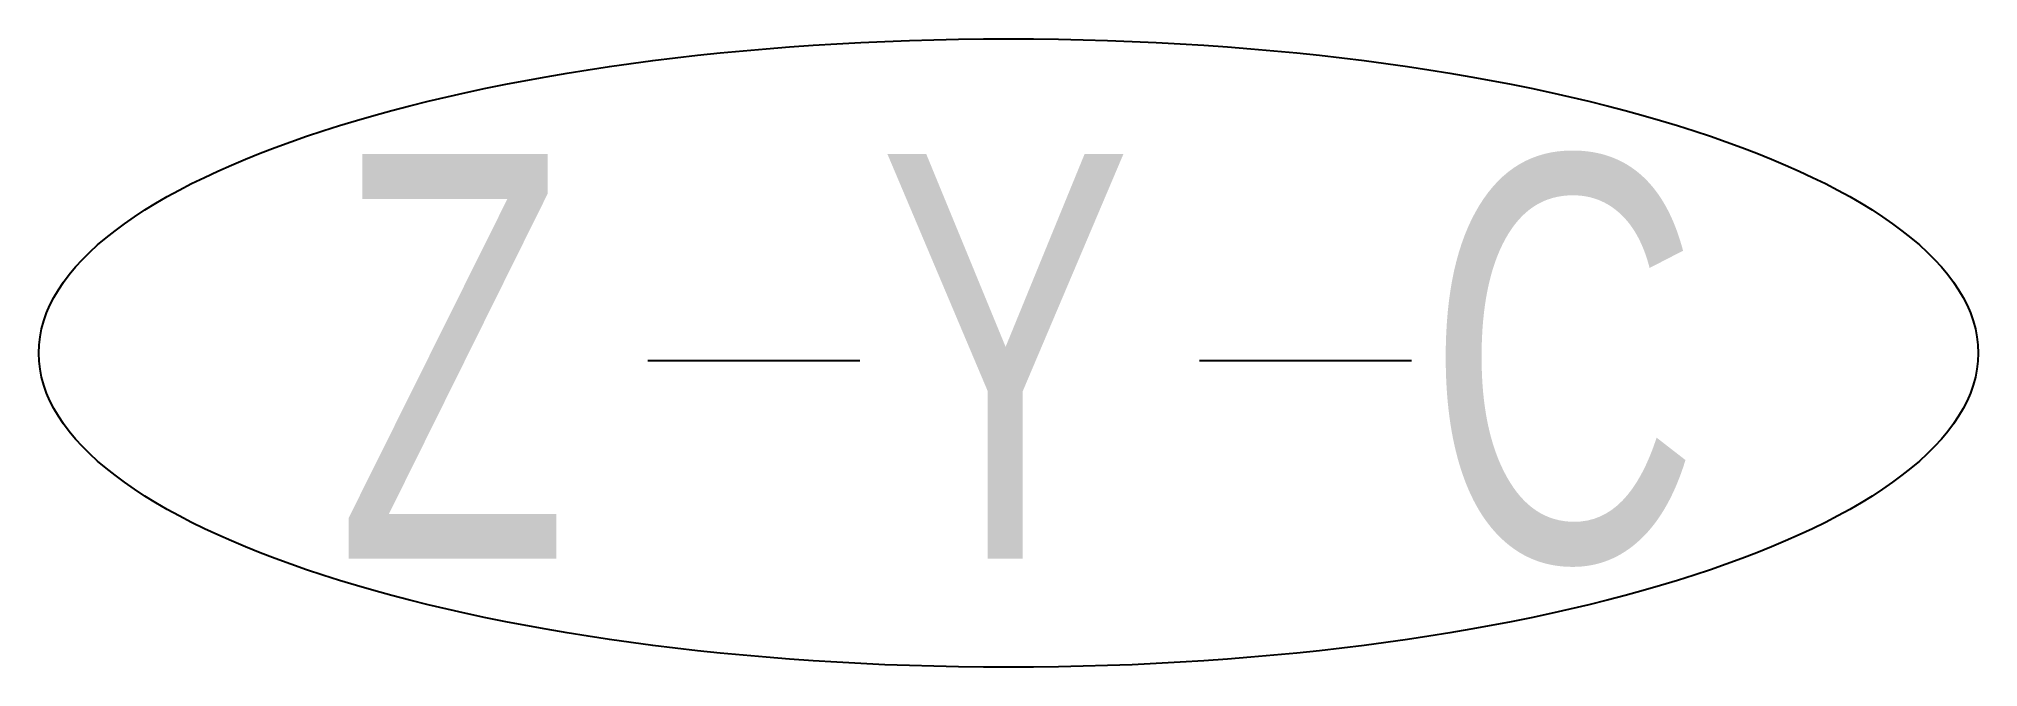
# Model space of a CAD drawing. Extents: x -4.8 to 4.8, y 0.05 to 3.16.
import ezdxf
from ezdxf.enums import TextEntityAlignment as Align

# ---------------------------------------------------------------- set-up
doc = ezdxf.new("R2010")
doc.units = 0
doc.header["$MEASUREMENT"] = 0
doc.layers.get('0').update_dxf_attribs({"linetype": 'CONTINUOUS'})
doc.layers.add('GICAD_POU_TEXTS', color=7, linetype='CONTINUOUS')
doc.styles.add('LZ_FONTS_FS', font='hxm.ttf', dxfattribs={"width": 0.7})

msp = doc.modelspace()

# ---------------------------------------------------------------- linework, layer by layer
at = {"color": 1}
for p, q in [((-1.7842, 1.5663), (-0.735, 1.5663)), ((0.944, 1.5663), (1.9932, 1.5663))]:
    msp.add_line(p, q, dxfattribs=at)
msp.add_ellipse((0, 1.6026), major_axis=(-4.7951, 0), ratio=0.323889, dxfattribs=at)

# ---------------------------------------------------------------- texts
at = {"layer": 'GICAD_POU_TEXTS', "color": 1, "style": 'LZ_FONTS_FS', "width": 0.7}
msp.add_text('C', height=2, dxfattribs=at).set_placement((2.0669, 0.5738))
msp.add_text('Z', height=2, dxfattribs=at).set_placement((-2.1781, 0.5855), align=Align.RIGHT)
msp.add_text('Y', height=2, dxfattribs=at).set_placement((-0.0152, 0.5855), align=Align.CENTER)

doc.saveas('drawing.dxf')
